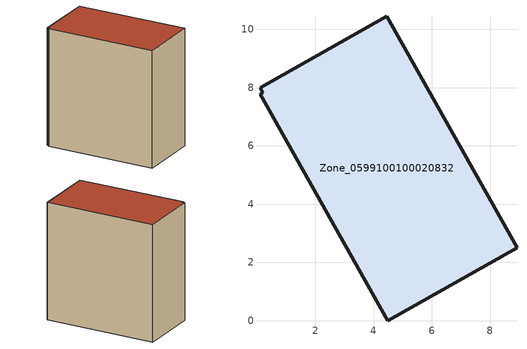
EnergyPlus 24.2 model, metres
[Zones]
Zone_0599100100020832
 floor ground (C_G): 0.1,8 4.44,10.45 8.92,2.51 4.48,0 0.1,7.77 0.19,7.83 z3.57
 wall outside (C_F): 8.92,2.51 4.44,10.45 0.1,8 0.19,7.83 0.1,7.77 4.48,0 8.92,2.51 z3.57:13.2
 roof outside (C_R): 4.44,10.45 0.1,8 0.19,7.83 0.1,7.77 4.48,0 8.92,2.51 z13.2
[BUILDING]
Pand.0599100100020832: North Axis=0; Terrain=City; Loads Convergence Tolerance Value=0.04; Temperature Convergence Tolerance Value=0.4; Solar Distribution=FullExterior; Maximum Number of Warmup Days=25; Minimum Number of Warmup Days=1
[Site:Location]
Rotterdam.The.Hague.AP_ZH_NLD Design_Conditions: Latitude=51.96; Longitude=4.45; Time Zone=1; Elevation=-4.5
[SITE:GROUNDTEMPERATURE:BUILDINGSURFACE]
18, 18, 18, 18, 18, 18, 18, 18, 18, 18, 18, 18
[MATERIAL] Thermal Absorptance=0.9; Solar Absorptance=0.7; Visible Absorptance=0.7
Name | Roughness | Thickness | Conductivity | Density | Specific Heat
G.TI.2015-2018 | MediumSmooth | 0.15 | 0.0428571 | 540 | 1210
F.TI.2015-2018 | Rough | 0.3 | 0.0666667 | 1920 | 840
R.TI.2015-2018 | MediumRough | 0.2 | 0.0333333 | 1500 | 1000
[CONSTRUCTION]
C_G: G.TI.2015-2018
C_F: F.TI.2015-2018
C_R: R.TI.2015-2018
[ZONE]
Zone_0599100100020832: Type=1; Multiplier=1; Ceiling Height=Autocalculate; Volume=Autocalculate; Floor Area=autocalculate; Part of Total Floor Area=Yes
[ZONEINFILTRATION:DESIGNFLOWRATE]
Infil_Zone_0599100100020832: Zone or ZoneList or Space or SpaceList=Zone_0599100100020832; Schedule=AlwaysOn; Design Flow Rate Calculation Method=Flow/Area; Flow Rate per Floor Area=0.0015; Constant Term Coefficient=1; Temperature Term Coefficient=0; Velocity Term Coefficient=0; Velocity Squared Term Coefficient=0
[HVACTEMPLATE:ZONE:IDEALLOADSAIRSYSTEM]
Zone_0599100100020832: Maximum Heating Supply Air Temperature=50; Minimum Cooling Supply Air Temperature=13; Maximum Heating Supply Air Humidity Ratio=0.0156; Minimum Cooling Supply Air Humidity Ratio=0.0077; Heating Limit=NoLimit; Cooling Limit=NoLimit; Dehumidification Control Type=ConstantSensibleHeatRatio; Cooling Sensible Heat Ratio=0.7; Dehumidification Setpoint=60; Humidification Control Type=None; Humidification Setpoint=30; Outdoor Air Method=None; Outdoor Air Flow Rate per Person=0.00944; Outdoor Air Flow Rate per Zone Floor Area=0; Outdoor Air Flow Rate per Zone=0; Demand Controlled Ventilation Type=None; Outdoor Air Economizer Type=NoEconomizer; Heat Recovery Type=None; Sensible Heat Recovery Effectiveness=0.7; Latent Heat Recovery Effectiveness=0.65
[ZONECONTROL:THERMOSTAT]
ThermostatControl_Zone_0599100100020832: Zone or ZoneList=Zone_0599100100020832; Control Type Schedule=DualSetpointControlType; Control 1=Thermostat_Zone_0599100100020832; Temperature Difference Between Cutout And Setpoint=0
[THERMOSTATSETPOINT:DUALSETPOINT]
Thermostat_Zone_0599100100020832: Heating Setpoint Temperature Schedule=HeatingSetpoint_Zone_0599100100020832; Cooling Setpoint Temperature Schedule=CoolingSetpoint_Zone_0599100100020832
[SCHEDULE:COMPACT]
HeatingSetpoint_Zone_0599100100020832: Through: 12/31, For: AllDays, Until: 24:00, 21
CoolingSetpoint_Zone_0599100100020832: Through: 12/31, For: AllDays, Until: 24:00, 24
DualSetpointControlType: Through: 12/31, For: AllDays, Until: 24:00, 4
AlwaysOn: Through: 12/31, For: AllDays, Until: 24:00, 1
